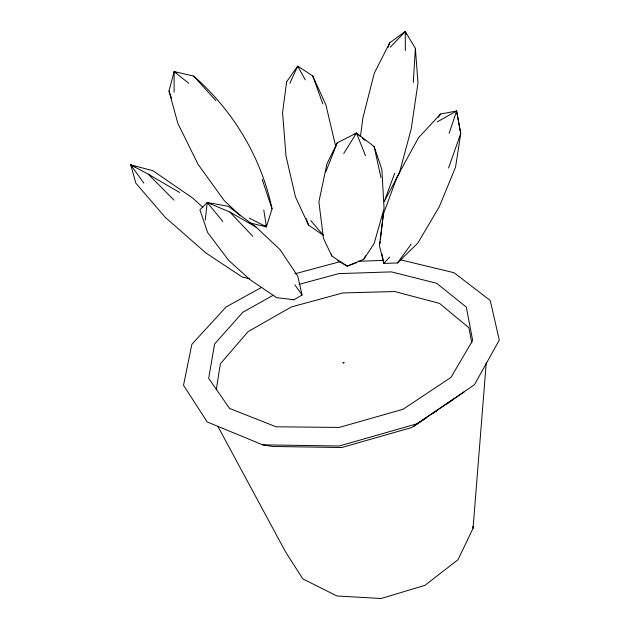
<?xml version="1.0" encoding="UTF-8"?>
<svg xmlns="http://www.w3.org/2000/svg" width="630" height="630" viewBox="0 0 630 630"><rect width="100%" height="100%" fill="white"/><g stroke="black" fill="none" stroke-linecap="round" stroke-linejoin="round"><path stroke-width="0.94" d="M174.093 92.185L174.14 71.584L193.678 76.065C233.061 110.439 261.403 157.579 272.042 208.845L266.411 226.824L249.48 222.855M286.579 83.703L286.626 81.79L297.683 66.118L312.732 75.923L325.891 104.856L335.64 146.215M413.296 82.483L415.359 48.329L405.248 31.5L389.718 42.785L374.259 73.269L362.872 118.015L360.478 136.285M217.964 426.549L285.579 551.927L302.786 578.86L336.916 595.972L381.126 598.5L424.998 585.309L457.963 559.755L473.051 528.334L486.242 362.77M205.254 220.114L207.239 202.521L228.407 206.341L256.103 227.115L280.003 249.598L297.769 276.145L302.069 294.998L293.997 299.738L276.578 297.636L249.905 279.578L228.635 260.34L207.664 232.557L199.891 209.853L207.239 202.521L229.84 212.026L256.103 227.115M379.984 243.511L380.205 241.621M380.418 239.723L383.363 214.145L397.207 176.652L418.367 137.962L440.512 114.022L456.585 111.014L460.751 133.434L455.545 167.194L439.338 206.632L417.887 243.03L397.491 262.97L383.78 263.419L379.433 245.535L383.363 214.145M286.626 81.79L282.563 112.605L285.996 156.004L295.47 196.899L308.487 225.02L323.371 235.329L310.803 220.673M216.24 389.836L220.398 363.754L248.133 331.593L291.375 306.944L342.752 292.958L394.742 291.525L439.519 303.392L468.925 327.797L471.768 342.862M240.542 215.83L224.327 200.694L197.993 164.241L177.88 123.464L168.99 91.106L174.14 71.584L176.62 72.978M449.119 133.355L456.585 111.014L437.259 121.881M388.159 47.344L389.718 42.785M448.568 167.997L460.751 133.434M394.719 173.195L384.182 201.639L399.42 172.99L411.225 128.851L417.989 82.924L415.359 48.329M325.765 171.998L337.239 142.813L356.486 133.08L374.133 146.53L381.843 169.407L384.079 208.522L374.149 243.456L363.801 259.3L347.209 266.136L337.719 260.56M289.855 83.317L297.683 66.118L305.282 79.868M363.801 259.3L365.455 255.78M337.239 142.813L326.954 163.831L318.898 201.836L323.403 238.203L331.813 255.977L339.105 260.788M343.744 153.484L356.486 133.08L360.014 136.135M438.417 117.243L440.512 114.022M397.491 262.97L411.083 244.212M389.757 257.024L383.78 263.419L381.977 253.937M390.253 47.234L405.248 31.5L406.311 34.24M464.105 391.994L411.792 427.494L341.704 447.536L272.412 446.457L262.686 444.843L207.215 421.966L183.519 385.292L191.859 344.327L226.115 306.936L261.781 287.288M413.398 426.62L426.408 417.784M432.912 413.367L437.795 410.059M446.741 403.98L453.246 399.57M354.147 134.584L356.486 133.08L365.455 155.681M273.278 295.226L242.889 312.197L214.586 344.019L208.688 378.331L229.572 408.453L276.113 426.793L339.2 427.423L403.011 409.295L450.985 377.394L472.681 340.46L466.31 307.101L436.637 283.264L391.395 271.884L338.814 273.617L299.085 284.358M356.659 262.529L347.209 266.136L340.728 261.859M294.777 273.861L338.79 262.009L340.743 261.938M358.344 261.3L383.78 260.379M262.686 444.843L339.247 446.001L416.887 423.817L474.453 384.749L499.283 340.098L490.234 300.486L454.065 272.735L400.404 259.78M292.572 299.455L293.997 299.738M249.63 278.83L242.046 276.932L205.766 252.858L165.241 217.326L135.875 183.22L130.717 164.839L152.925 170.73L192.772 198.135L202.876 207.309M135.143 166.777L130.717 164.839L131.804 167.493M249.346 218.122L266.411 226.824L266.411 224.934M179.581 192.496L148.263 174.163L130.717 164.839L143.813 183.102M174.14 71.584L188.693 83.31M264.907 225.571L266.411 226.824L263.805 210.081M362.124 137.978L364.951 140.427M148.263 174.163L174.037 200.167M229.84 212.026L252.819 236.352M193.678 76.065L215.948 100.729M207.239 202.521L222.831 221.484M294.871 284.823L302.069 294.998M312.732 75.923L322.859 104.005M168.99 91.106L171.628 98.422M306.267 218.697L308.487 225.02M262.159 179.298L272.042 208.845M331.293 254.142L331.813 255.977M374.133 146.53L380.961 177.613M456.585 111.014L460.506 132.387M472.76 526.381L473.051 528.334M405.248 31.5L405.358 50.534M344.004 362.754C342.24 364.25 342.838 361.329 344.004 362.754"/></g></svg>
